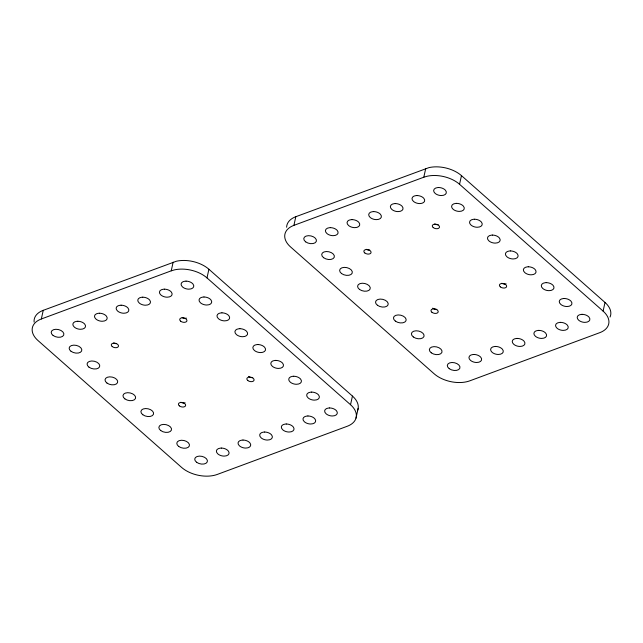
<?xml version="1.0" encoding="UTF-8"?>
<svg xmlns="http://www.w3.org/2000/svg" width="643" height="643" viewBox="0 0 643 643"><rect width="100%" height="100%" fill="white"/><g stroke="black" fill="none" stroke-linecap="round" stroke-linejoin="round"><path stroke-width="0.96" d="M352.444 396.072L350.531 404.72A25.8 15.416 12.5 0 1 347.172 426.293L217.294 474.43A25.784 15.408 12.5 0 1 181.535 467.357L37.993 340.541A25.784 15.408 12.5 0 1 41.337 318.976L43.258 310.328L176.391 261.227A25.8 15.416 12.5 0 1 208.903 269.248L352.444 396.072A25.8 15.416 12.5 0 1 357.492 410.644M41.337 318.976L171.231 270.832L173.144 262.183M350.531 404.72L206.99 277.905L208.903 269.248M605.015 302.459L603.094 311.108A25.8 15.416 12.5 0 1 599.734 332.68L469.856 380.817A25.784 15.408 12.5 0 1 434.097 373.744L290.556 246.928A25.784 15.408 12.5 0 1 293.899 225.363L295.82 216.707L428.953 167.614A25.8 15.416 12.5 0 1 461.473 175.635L605.015 302.459A25.8 15.416 12.5 0 1 610.062 317.031M355.997 418.151L358.175 408.321M293.899 225.363L423.793 177.219L425.714 168.57M603.094 311.108L459.552 184.292L461.473 175.635M423.793 177.219L427.04 176.262A25.8 15.416 12.5 0 1 459.552 184.292M171.231 270.832L174.47 269.875A25.8 15.416 12.5 0 1 206.99 277.905M252.739 377.602A3.681 2.202 12.5 0 1 248.6 376.396M34.119 322.087A25.784 15.408 12.5 0 1 43.258 310.328M185.096 402.807A3.681 2.202 12.5 0 1 180.836 402.237M186.39 318.124A3.681 2.202 12.5 0 1 182.13 317.554M116.287 343.675A3.681 2.202 12.5 0 1 113.69 342.92M286.633 227.244A25.784 15.408 12.5 0 1 295.82 216.707M436.87 309.355A3.681 2.202 12.5 0 1 432.731 308.15M438.164 224.672A3.681 2.202 12.5 0 1 434.692 223.941M506.097 283.828A3.681 2.202 12.5 0 1 501.837 283.258M369.733 250.039A3.681 2.202 12.5 0 1 366.261 249.307M438.606 187.523L437.658 187.571A6.446 3.85 12.5 0 0 435.11 193.35L435.809 193.889A6.446 3.85 12.5 0 0 440.407 195.496L441.387 195.544A6.446 3.85 12.5 0 0 445.462 190.304L444.892 189.725A6.446 3.85 12.5 0 0 438.606 187.523M416.961 195.552L416.005 195.593A6.446 3.85 12.5 0 0 413.465 201.372L414.156 201.91A6.446 3.85 12.5 0 0 418.754 203.518L419.742 203.574A6.446 3.85 12.5 0 0 423.817 198.333L423.239 197.747A6.446 3.85 12.5 0 0 416.961 195.552M395.308 203.574L394.36 203.622A6.446 3.85 12.5 0 0 391.812 209.393L392.511 209.931A6.446 3.85 12.5 0 0 397.109 211.547L398.097 211.595A6.446 3.85 12.5 0 0 402.164 206.355L401.594 205.776A6.446 3.85 12.5 0 0 395.308 203.574M456.554 203.373L455.598 203.421A6.446 3.85 12.5 0 0 453.058 209.2L453.749 209.739A6.446 3.85 12.5 0 0 458.346 211.346L459.335 211.402A6.446 3.85 12.5 0 0 463.402 206.162L462.831 205.575A6.446 3.85 12.5 0 0 456.554 203.373M373.663 211.595L372.715 211.643A6.446 3.85 12.5 0 0 370.167 217.422L370.858 217.961A6.446 3.85 12.5 0 0 375.456 219.568L376.444 219.617A6.446 3.85 12.5 0 0 380.519 214.376L379.941 213.797A6.446 3.85 12.5 0 0 373.663 211.595M352.018 219.617L351.062 219.665A6.446 3.85 12.5 0 0 348.514 225.444L349.213 225.982A6.446 3.85 12.5 0 0 353.811 227.59L354.799 227.646A6.446 3.85 12.5 0 0 358.866 222.406L358.296 221.819A6.446 3.85 12.5 0 0 352.018 219.617M474.494 219.231L473.545 219.279A6.446 3.85 12.5 0 0 470.998 225.05L471.689 225.589A6.446 3.85 12.5 0 0 476.286 227.204L477.275 227.252A6.446 3.85 12.5 0 0 481.35 222.012L480.771 221.433A6.446 3.85 12.5 0 0 474.494 219.231M330.365 227.646L329.417 227.694A6.446 3.85 12.5 0 0 326.869 233.465L327.56 234.004A6.446 3.85 12.5 0 0 332.166 235.619L333.146 235.668A6.446 3.85 12.5 0 0 337.221 230.427L336.643 229.848A6.446 3.85 12.5 0 0 330.365 227.646M492.442 235.081L491.485 235.129A6.446 3.85 12.5 0 0 488.937 240.908L489.636 241.446A6.446 3.85 12.5 0 0 494.234 243.054L495.223 243.102A6.446 3.85 12.5 0 0 499.29 237.862L498.719 237.283A6.446 3.85 12.5 0 0 492.442 235.081M510.381 250.931L509.425 250.979A6.446 3.85 12.5 0 0 506.885 256.758L507.576 257.296A6.446 3.85 12.5 0 0 512.174 258.904L513.162 258.96A6.446 3.85 12.5 0 0 517.229 253.72L516.659 253.133A6.446 3.85 12.5 0 0 510.381 250.931M186.044 281.136L185.096 281.184A6.446 3.85 12.5 0 0 182.548 286.963L183.239 287.501A6.446 3.85 12.5 0 0 187.836 289.109L188.825 289.165A6.446 3.85 12.5 0 0 192.9 283.917L192.321 283.338A6.446 3.85 12.5 0 0 186.044 281.136M528.321 266.789L527.373 266.837A6.446 3.85 12.5 0 0 524.825 272.608L525.516 273.146A6.446 3.85 12.5 0 0 530.121 274.762L531.102 274.81A6.446 3.85 12.5 0 0 535.177 269.57L534.598 268.983A6.446 3.85 12.5 0 0 528.321 266.789M164.399 289.165L163.443 289.213A6.446 3.85 12.5 0 0 160.895 294.984L161.594 295.523A6.446 3.85 12.5 0 0 166.191 297.138L167.18 297.187A6.446 3.85 12.5 0 0 171.247 291.946L170.676 291.359A6.446 3.85 12.5 0 0 164.399 289.165M142.746 297.187L141.798 297.235A6.446 3.85 12.5 0 0 139.25 303.014L139.941 303.544A6.446 3.85 12.5 0 0 144.538 305.16L145.527 305.208A6.446 3.85 12.5 0 0 149.602 299.968L149.023 299.389A6.446 3.85 12.5 0 0 142.746 297.187M203.984 296.994L203.035 297.042A6.446 3.85 12.5 0 0 200.487 302.813L201.187 303.351A6.446 3.85 12.5 0 0 205.784 304.967L206.765 305.015A6.446 3.85 12.5 0 0 210.84 299.775L210.269 299.188A6.446 3.85 12.5 0 0 203.984 296.994M546.269 282.639L545.312 282.687A6.446 3.85 12.5 0 0 542.764 288.466L543.464 288.996A6.446 3.85 12.5 0 0 548.061 290.612L549.05 290.66A6.446 3.85 12.5 0 0 553.117 285.42L552.546 284.841A6.446 3.85 12.5 0 0 546.269 282.639M121.101 305.208L120.145 305.256A6.446 3.85 12.5 0 0 117.597 311.035L118.296 311.574A6.446 3.85 12.5 0 0 122.893 313.181L123.882 313.237A6.446 3.85 12.5 0 0 127.949 307.989L127.378 307.41A6.446 3.85 12.5 0 0 121.101 305.208M99.448 313.237L98.5 313.278A6.446 3.85 12.5 0 0 95.952 319.057L96.643 319.595A6.446 3.85 12.5 0 0 101.248 321.211L102.229 321.259A6.446 3.85 12.5 0 0 106.304 316.018L105.725 315.432A6.446 3.85 12.5 0 0 99.448 313.237M221.931 312.844L220.975 312.892A6.446 3.85 12.5 0 0 218.435 318.663L219.126 319.201A6.446 3.85 12.5 0 0 223.724 320.817L224.712 320.865A6.446 3.85 12.5 0 0 228.779 315.625L228.209 315.046A6.446 3.85 12.5 0 0 221.931 312.844M77.803 321.259L76.847 321.307A6.446 3.85 12.5 0 0 74.307 327.078L74.998 327.617A6.446 3.85 12.5 0 0 79.595 329.232L80.584 329.28A6.446 3.85 12.5 0 0 84.651 324.04L84.08 323.461A6.446 3.85 12.5 0 0 77.803 321.259M564.208 298.489L563.26 298.537A6.446 3.85 12.5 0 0 560.712 304.316L561.403 304.854A6.446 3.85 12.5 0 0 566.001 306.462L566.989 306.518A6.446 3.85 12.5 0 0 571.064 301.27L570.486 300.691A6.446 3.85 12.5 0 0 564.208 298.489M239.871 328.694L238.923 328.742A6.446 3.85 12.5 0 0 236.375 334.521L237.066 335.059A6.446 3.85 12.5 0 0 241.664 336.667L242.652 336.715A6.446 3.85 12.5 0 0 246.727 331.475L246.148 330.896A6.446 3.85 12.5 0 0 239.871 328.694M582.148 314.347L581.2 314.395A6.446 3.85 12.5 0 0 578.652 320.166L579.351 320.704A6.446 3.85 12.5 0 0 583.948 322.32L584.929 322.368A6.446 3.85 12.5 0 0 589.004 317.128L588.433 316.541A6.446 3.85 12.5 0 0 582.148 314.347M560.503 322.368L559.555 322.416A6.446 3.85 12.5 0 0 557.007 328.187L557.698 328.726A6.446 3.85 12.5 0 0 562.295 330.341L563.284 330.389A6.446 3.85 12.5 0 0 567.359 325.149L566.78 324.57A6.446 3.85 12.5 0 0 560.503 322.368M257.811 344.544L256.862 344.592A6.446 3.85 12.5 0 0 254.315 350.371L255.014 350.909A6.446 3.85 12.5 0 0 259.611 352.517L260.6 352.573A6.446 3.85 12.5 0 0 264.667 347.333L264.096 346.746A6.446 3.85 12.5 0 0 257.811 344.544M538.858 330.389L537.902 330.438A6.446 3.85 12.5 0 0 535.354 336.217L536.053 336.755A6.446 3.85 12.5 0 0 540.65 338.363L541.639 338.419A6.446 3.85 12.5 0 0 545.706 333.17L545.135 332.592A6.446 3.85 12.5 0 0 538.858 330.389M517.205 338.419L516.257 338.459A6.446 3.85 12.5 0 0 513.709 344.238L514.4 344.777A6.446 3.85 12.5 0 0 518.997 346.392L519.986 346.44A6.446 3.85 12.5 0 0 524.061 341.2L523.482 340.613A6.446 3.85 12.5 0 0 517.205 338.419M495.56 346.44L494.604 346.489A6.446 3.85 12.5 0 0 492.064 352.26L492.755 352.798A6.446 3.85 12.5 0 0 497.352 354.414L498.341 354.462A6.446 3.85 12.5 0 0 502.408 349.221L501.837 348.643A6.446 3.85 12.5 0 0 495.56 346.44M275.759 360.401L274.802 360.45A6.446 3.85 12.5 0 0 272.262 366.221L272.954 366.759A6.446 3.85 12.5 0 0 277.551 368.375L278.54 368.423A6.446 3.85 12.5 0 0 282.607 363.182L282.036 362.604A6.446 3.85 12.5 0 0 275.759 360.401M473.907 354.462L472.959 354.51A6.446 3.85 12.5 0 0 470.411 360.289L471.102 360.827A6.446 3.85 12.5 0 0 475.707 362.435L476.688 362.483A6.446 3.85 12.5 0 0 480.763 357.243L480.192 356.664A6.446 3.85 12.5 0 0 473.907 354.462M293.698 376.251L292.75 376.3A6.446 3.85 12.5 0 0 290.202 382.079L290.893 382.617A6.446 3.85 12.5 0 0 295.499 384.225L296.479 384.273A6.446 3.85 12.5 0 0 300.554 379.032L299.976 378.454A6.446 3.85 12.5 0 0 293.698 376.251M311.646 392.101L310.69 392.15A6.446 3.85 12.5 0 0 308.142 397.929L308.841 398.467A6.446 3.85 12.5 0 0 313.438 400.075L314.427 400.131A6.446 3.85 12.5 0 0 318.494 394.89L317.923 394.304A6.446 3.85 12.5 0 0 311.646 392.101M329.586 407.959L328.637 408.008A6.446 3.85 12.5 0 0 326.089 413.779L326.781 414.317A6.446 3.85 12.5 0 0 331.378 415.933L332.367 415.981A6.446 3.85 12.5 0 0 336.442 410.74L335.863 410.154A6.446 3.85 12.5 0 0 329.586 407.959M307.941 415.981L306.984 416.029A6.446 3.85 12.5 0 0 304.436 421.808L305.136 422.338A6.446 3.85 12.5 0 0 309.733 423.954L310.722 424.002A6.446 3.85 12.5 0 0 314.789 418.762L314.218 418.183A6.446 3.85 12.5 0 0 307.941 415.981M286.288 424.002L285.339 424.05A6.446 3.85 12.5 0 0 282.791 429.829L283.483 430.368A6.446 3.85 12.5 0 0 288.088 431.975L289.069 432.032A6.446 3.85 12.5 0 0 293.144 426.783L292.565 426.205A6.446 3.85 12.5 0 0 286.288 424.002M264.643 432.032L263.686 432.08A6.446 3.85 12.5 0 0 261.146 437.851L261.838 438.389A6.446 3.85 12.5 0 0 266.435 440.005L267.424 440.053A6.446 3.85 12.5 0 0 271.491 434.813L270.92 434.226A6.446 3.85 12.5 0 0 264.643 432.032M242.99 440.053L242.041 440.101A6.446 3.85 12.5 0 0 239.493 445.88L240.185 446.411A6.446 3.85 12.5 0 0 244.79 448.026L245.771 448.075A6.446 3.85 12.5 0 0 249.846 442.834L249.275 442.255A6.446 3.85 12.5 0 0 242.99 440.053M221.345 448.075L220.388 448.123A6.446 3.85 12.5 0 0 217.848 453.902L218.54 454.44A6.446 3.85 12.5 0 0 223.137 456.048L224.126 456.104A6.446 3.85 12.5 0 0 228.193 450.856L227.622 450.277A6.446 3.85 12.5 0 0 221.345 448.075M196.645 462.293A6.446 3.85 12.5 0 0 207.239 461.947A6.446 3.85 12.5 0 0 199.37 456.104A6.446 3.85 12.5 0 0 196.645 462.293M178.706 446.435A6.446 3.85 12.5 0 0 189.291 446.089A6.446 3.85 12.5 0 0 181.43 440.254A6.446 3.85 12.5 0 0 178.706 446.435M247.78 380.503A3.681 2.202 12.5 0 0 253.921 380.552A3.681 2.202 12.5 0 0 249.717 377.087A3.681 2.202 12.5 0 0 247.78 380.503M179.341 405.87A3.681 2.202 12.5 0 0 185.489 405.918A3.681 2.202 12.5 0 0 181.278 402.454A3.681 2.202 12.5 0 0 179.341 405.87M142.818 414.735A6.446 3.85 12.5 0 0 153.412 414.389A6.446 3.85 12.5 0 0 145.543 408.546A6.446 3.85 12.5 0 0 142.818 414.735M180.635 321.178A3.681 2.202 12.5 0 0 186.783 321.235A3.681 2.202 12.5 0 0 182.572 317.771A3.681 2.202 12.5 0 0 180.635 321.178M160.766 430.585A6.446 3.85 12.5 0 0 171.351 430.239A6.446 3.85 12.5 0 0 163.491 424.404A6.446 3.85 12.5 0 0 160.766 430.585M112.203 346.545A3.681 2.202 12.5 0 0 118.344 346.601A3.681 2.202 12.5 0 0 114.141 343.137A3.681 2.202 12.5 0 0 112.203 346.545M53.104 335.469A6.446 3.85 12.5 0 0 63.697 335.124A6.446 3.85 12.5 0 0 55.828 329.288A6.446 3.85 12.5 0 0 53.104 335.469M106.931 383.027A6.446 3.85 12.5 0 0 117.524 382.681A6.446 3.85 12.5 0 0 109.656 376.846A6.446 3.85 12.5 0 0 106.931 383.027M124.879 398.877A6.446 3.85 12.5 0 0 135.464 398.531A6.446 3.85 12.5 0 0 127.603 392.696A6.446 3.85 12.5 0 0 124.879 398.877M88.991 367.177A6.446 3.85 12.5 0 0 99.577 366.831A6.446 3.85 12.5 0 0 91.716 360.988A6.446 3.85 12.5 0 0 88.991 367.177M71.052 351.319A6.446 3.85 12.5 0 0 81.637 350.974A6.446 3.85 12.5 0 0 73.776 345.138A6.446 3.85 12.5 0 0 71.052 351.319M449.216 368.672A6.446 3.85 12.5 0 0 459.801 368.326A6.446 3.85 12.5 0 0 451.941 362.491A6.446 3.85 12.5 0 0 449.216 368.672M431.268 352.822A6.446 3.85 12.5 0 0 441.862 352.477A6.446 3.85 12.5 0 0 433.993 346.641A6.446 3.85 12.5 0 0 431.268 352.822M500.342 286.891A3.681 2.202 12.5 0 0 506.491 286.939A3.681 2.202 12.5 0 0 502.279 283.475A3.681 2.202 12.5 0 0 500.342 286.891M431.911 312.257A3.681 2.202 12.5 0 0 438.052 312.305A3.681 2.202 12.5 0 0 433.84 308.841A3.681 2.202 12.5 0 0 431.911 312.257M395.389 321.122A6.446 3.85 12.5 0 0 405.974 320.777A6.446 3.85 12.5 0 0 398.113 314.933A6.446 3.85 12.5 0 0 395.389 321.122M433.205 227.566A3.681 2.202 12.5 0 0 439.346 227.622A3.681 2.202 12.5 0 0 435.142 224.158A3.681 2.202 12.5 0 0 433.205 227.566M413.328 336.972A6.446 3.85 12.5 0 0 423.914 336.627A6.446 3.85 12.5 0 0 416.053 330.791A6.446 3.85 12.5 0 0 413.328 336.972M364.766 252.932A3.681 2.202 12.5 0 0 370.915 252.988A3.681 2.202 12.5 0 0 366.703 249.524A3.681 2.202 12.5 0 0 364.766 252.932M305.674 241.856A6.446 3.85 12.5 0 0 316.26 241.511A6.446 3.85 12.5 0 0 308.399 235.676A6.446 3.85 12.5 0 0 305.674 241.856M359.501 289.414A6.446 3.85 12.5 0 0 370.087 289.069A6.446 3.85 12.5 0 0 362.226 283.233A6.446 3.85 12.5 0 0 359.501 289.414M377.441 305.264A6.446 3.85 12.5 0 0 388.034 304.919A6.446 3.85 12.5 0 0 380.166 299.083A6.446 3.85 12.5 0 0 377.441 305.264M341.554 273.564A6.446 3.85 12.5 0 0 352.147 273.219A6.446 3.85 12.5 0 0 344.278 267.375A6.446 3.85 12.5 0 0 341.554 273.564M323.614 257.706A6.446 3.85 12.5 0 0 334.207 257.361A6.446 3.85 12.5 0 0 326.339 251.526A6.446 3.85 12.5 0 0 323.614 257.706"/></g></svg>
